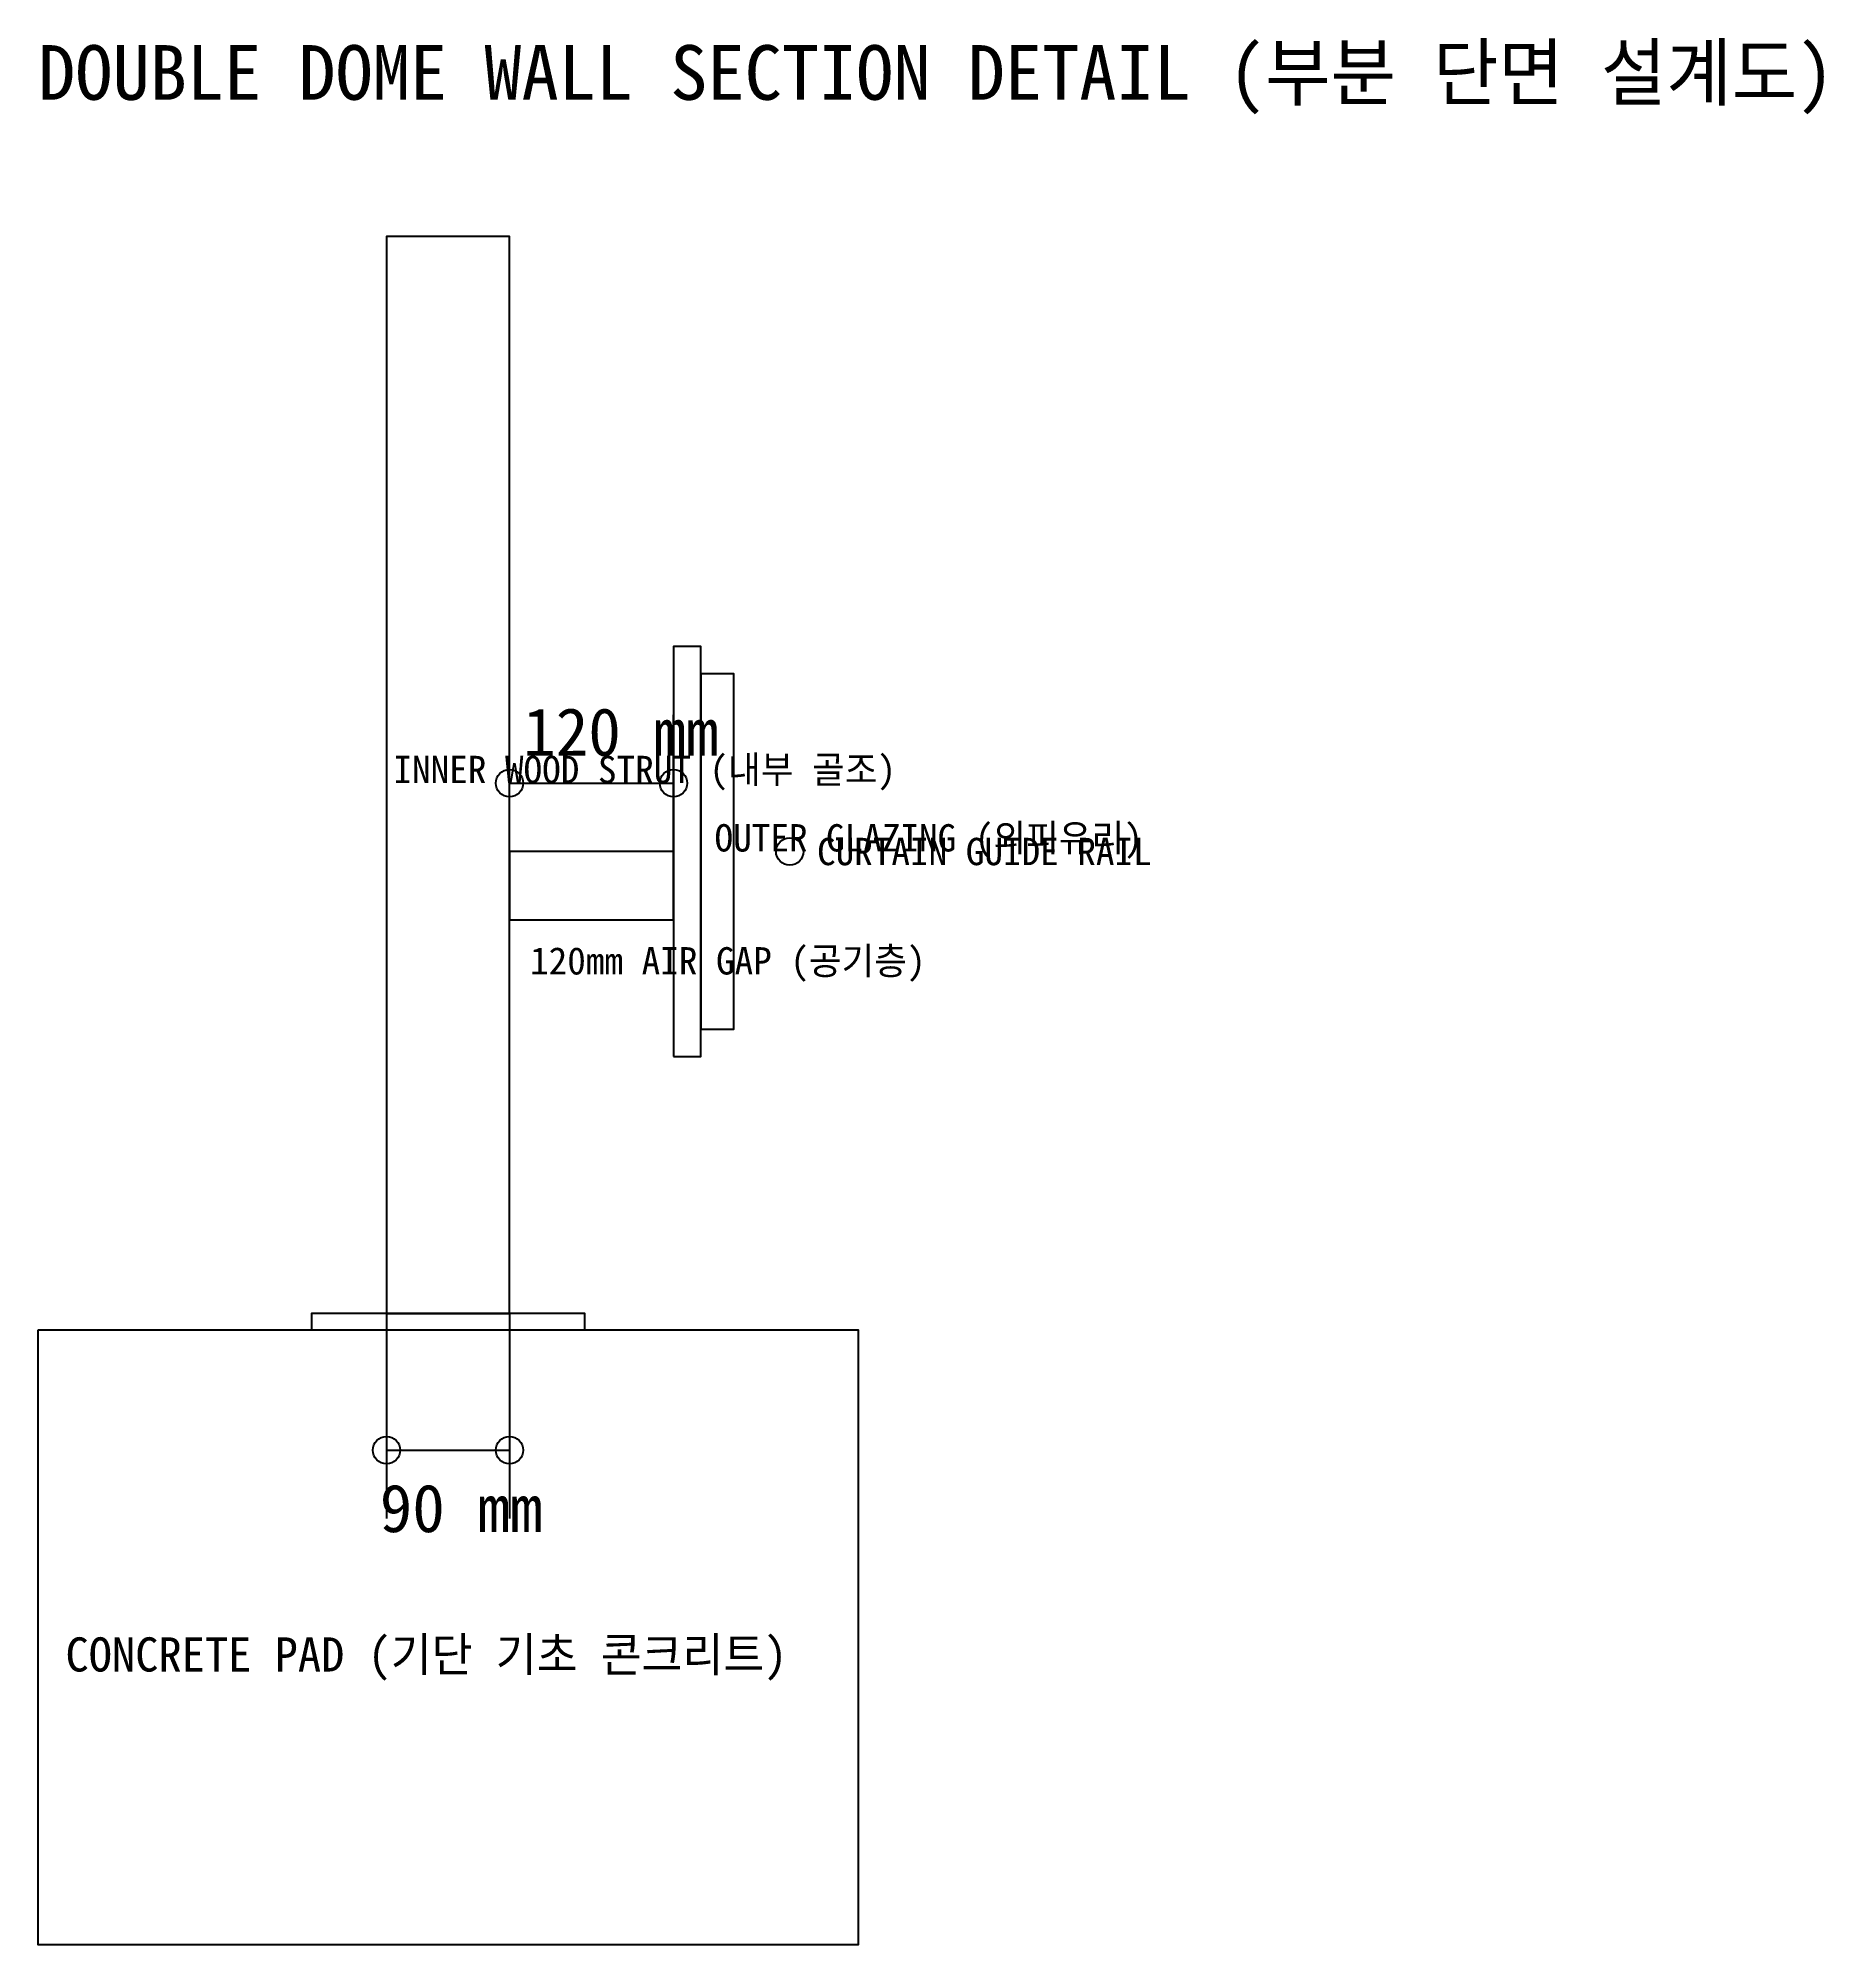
# Model space of a CAD drawing. Header units: metres. Extents: x -300 to 1007, y -450 to 945.
import ezdxf

# ---------------------------------------------------------------- set-up
doc = ezdxf.new("R2010")
doc.units = ezdxf.units.M

msp = doc.modelspace()

# ---------------------------------------------------------------- linework, layer by layer
at = {"color": 9}
for p, q in [((45, 300), (45, 450)), ((165, 300), (165, 450)), ((-45, 12), (-45, -138)), ((45, 12), (45, -138))]:
    msp.add_line(p, q, dxfattribs=at)
at = {"color": 1}
for p, q in [((45, 400), (165, 400)), ((-45, -88), (45, -88))]:
    msp.add_line(p, q, dxfattribs=at)
at = {"color": 3}
msp.add_lwpolyline([(-45, 12), (45, 12), (45, 800), (-45, 800), (-45, 12)], dxfattribs=at)
at = {"color": 5}
msp.add_lwpolyline([(165, 200), (185, 200), (185, 500), (165, 500), (165, 200)], dxfattribs=at)
at = {"color": 1}
msp.add_lwpolyline([(185, 220), (209, 220), (209, 480), (185, 480), (185, 220)], dxfattribs=at)
at = {"color": 4}
msp.add_lwpolyline([(45, 300), (165, 300), (165, 350), (45, 350), (45, 300)], dxfattribs=at)
at = {"color": 8}
msp.add_lwpolyline([(-300, 0), (300, 0), (300, -450), (-300, -450), (-300, 0)], dxfattribs=at)
at = {"color": 7}
msp.add_lwpolyline([(-100, 0), (100, 0), (100, 12), (-100, 12), (-100, 0)], dxfattribs=at)
at = {"color": 1}
for centre in [(45, 400), (165, 400), (-45, -88), (45, -88)]:
    msp.add_circle(centre, 10, dxfattribs=at)
at = {"color": 2}
msp.add_circle((250, 350), 10, dxfattribs=at)

# ---------------------------------------------------------------- texts
at = {"color": 7}
for s, height, p in [('DOUBLE DOME WALL SECTION DETAIL (부분 단면 설계도)', 40, (-300, 900)), ('CONCRETE PAD (기단 기초 콘크리트)', 25, (-280, -250))]:
    msp.add_text(s, height=height, dxfattribs=at).set_placement(p)
at = {"color": 2}
for s, height, p in [('120 mm', 35, (55, 420)), ('CURTAIN GUIDE RAIL', 20, (270, 340)), ('90 mm', 35, (-50, -148))]:
    msp.add_text(s, height=height, dxfattribs=at).set_placement(p)
at = {"color": 3}
msp.add_text('INNER WOOD STRUT (내부 골조)', height=20, dxfattribs=at).set_placement((-40, 400))
at = {"color": 5}
msp.add_text('OUTER GLAZING (외피유리)', height=20, dxfattribs=at).set_placement((195, 350))
at = {"color": 4}
msp.add_text('120mm AIR GAP (공기층)', height=20, dxfattribs=at).set_placement((60, 260))

doc.saveas('drawing.dxf')
